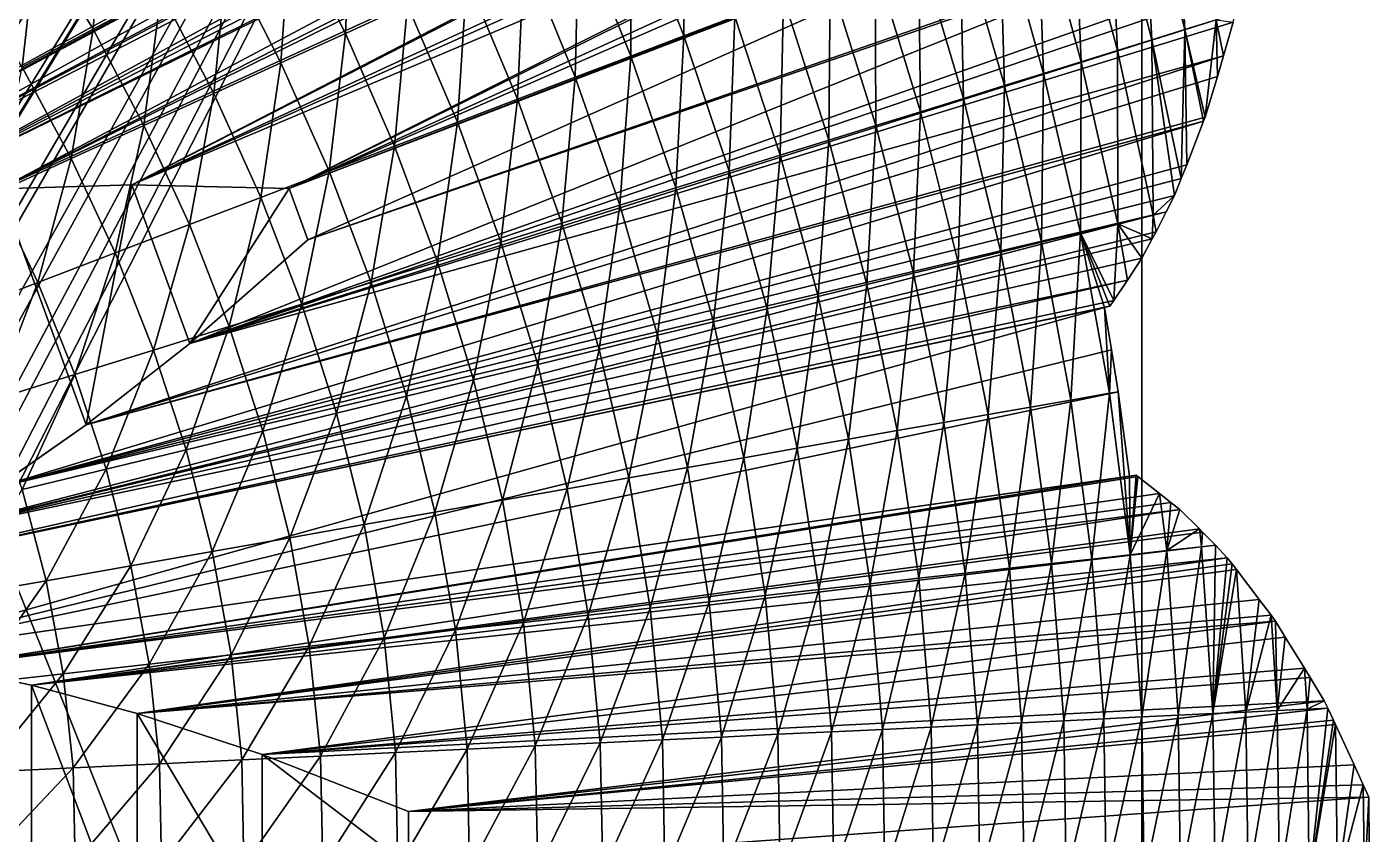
# Model space of a CAD drawing. Header units: inches. Extents: x 62 to 1153, y 3 to 780.
# Drawn here: x 1139.93 to 1153.04, y 747.37 to 755.25 of the extents above; entities that cross this region are included whole.
import ezdxf

# ---------------------------------------------------------------- set-up
doc = ezdxf.new("R2010")
doc.units = ezdxf.units.IN
doc.header["$MEASUREMENT"] = 0
doc.layers.add('ConstLine', color=6, linetype='Continuous')
doc.layers.add('ObjLayer', color=2, linetype='Continuous')

msp = doc.modelspace()

# ---------------------------------------------------------------- linework, layer by layer
at = {"layer": 'ConstLine'}
for points in [[(1130.817, 722.324), (1130.817, 772.324), (1150.817, 722.324)], [(1150.817, 722.324), (1130.817, 772.324), (1150.817, 772.324)], [(1150.817, 772.324, 4), (1131.695, 755.315, 4), (1131.916, 755.199, 4)], [(1150.817, 772.324, 4), (1131.916, 755.199, 4), (1132.255, 755.003, 4)], [(1150.817, 772.324, 4), (1132.255, 755.003, 4), (1132.43, 754.901, 4)], [(1150.817, 772.324, 4), (1132.43, 754.901, 4), (1132.808, 754.661, 4)], [(1150.817, 772.324, 4), (1132.808, 754.661, 4), (1132.935, 754.58, 4)], [(1150.817, 772.324, 4), (1132.935, 754.58, 4), (1133.353, 754.29, 4)], [(1150.817, 772.324, 4), (1133.353, 754.29, 4), (1133.431, 754.236, 4)], [(1150.817, 772.324, 4), (1133.431, 754.236, 4), (1133.892, 753.888, 4)], [(1150.817, 772.324, 4), (1133.892, 753.888, 4), (1133.916, 753.87, 4)], [(1150.817, 772.324, 4), (1133.916, 753.87, 4), (1134.119, 753.704, 4)], [(1150.817, 772.324, 4), (1134.119, 753.704, 4), (1134.384, 753.486, 4)], [(1150.817, 772.324, 4), (1134.384, 753.486, 4), (1134.42, 753.453, 4)], [(1150.817, 772.324, 4), (1134.42, 753.453, 4), (1134.835, 753.083, 4)], [(1150.817, 772.324, 4), (1134.835, 753.083, 4), (1134.937, 752.985, 4)], [(1150.817, 772.324, 4), (1134.937, 752.985, 4), (1135.275, 752.656, 4)], [(1150.817, 772.324, 4), (1135.275, 752.656, 4), (1135.44, 752.482, 4)], [(1150.817, 772.324, 4), (1135.44, 752.482, 4), (1135.702, 752.204, 4)], [(1150.817, 772.324, 4), (1135.702, 752.204, 4), (1135.928, 751.943, 4)], [(1150.817, 772.324, 4), (1135.928, 751.943, 4), (1136.113, 751.724, 4)], [(1150.817, 772.324, 4), (1136.113, 751.724, 4), (1136.395, 751.366, 4)], [(1150.817, 772.324, 4), (1136.395, 751.366, 4), (1136.507, 751.216, 4)], [(1150.817, 772.324, 4), (1136.507, 751.216, 4), (1136.831, 750.749, 4)], [(1150.817, 772.324, 4), (1136.831, 750.749, 4), (1136.878, 750.675, 4)], [(1150.817, 772.324, 4), (1136.878, 750.675, 4), (1137.182, 750.166, 4)], [(1150.817, 772.324, 4), (1137.182, 750.166, 4), (1137.22, 750.102, 4)], [(1150.817, 772.324, 4), (1137.22, 750.102, 4), (1137.226, 750.091, 4)], [(1150.817, 772.324, 4), (1137.226, 750.091, 4), (1137.506, 749.499, 4)], [(1150.817, 772.324, 4), (1137.506, 749.499, 4), (1137.553, 749.392, 4)], [(1150.817, 772.324, 4), (1137.553, 749.392, 4), (1137.739, 748.852, 4)], [(1150.817, 772.324, 4), (1137.739, 748.852, 4), (1137.801, 748.659, 4)], [(1150.817, 772.324, 4), (1137.801, 748.659, 4), (1137.9, 748.157, 4)], [(1150.817, 772.324, 4), (1137.9, 748.157, 4), (1137.948, 747.9, 4)], [(1150.817, 772.324, 4), (1137.948, 747.9, 4), (1137.967, 747.414, 4)], [(1150.817, 772.324, 4), (1137.967, 747.414, 4), (1137.978, 747.129, 4)], [(1150.817, 772.324, 4), (1137.978, 747.129, 4), (1150.817, 722.324, 4)], [(1150.817, 772.324), (1150.817, 722.324, 4), (1150.817, 722.324)], [(1150.817, 722.324, 4), (1150.817, 772.324), (1150.817, 772.324, 4)], [(1148.103, 762.095, 24.252), (1137.625, 755.275, 36.5), (1137.082, 754.584, 36.5)], [(1148.103, 762.095, 24.252), (1137.082, 754.584, 36.5), (1147.974, 761.593, 23.613)], [(1147.974, 761.593, 23.613), (1137.082, 754.584, 36.5), (1147.924, 761.451, 23.412)], [(1147.924, 761.451, 23.412), (1137.082, 754.584, 36.5), (1136.61, 754.049, 36.5)], [(1147.924, 761.451, 23.412), (1136.61, 754.049, 36.5), (1147.754, 760.978, 22.739)], [(1147.702, 760.945, 22.618), (1136.478, 753.966, 36.5), (1136.875, 753.226, 36.5)], [(1136.478, 753.966, 36.5), (1147.702, 760.945, 22.618), (1136.61, 754.049, 36.5)], [(1136.61, 754.049, 36.5), (1147.702, 760.945, 22.618), (1147.754, 760.978, 22.739)], [(1147.716, 760.914, 22.62), (1147.702, 760.945, 22.618), (1136.875, 753.226, 36.5)], [(1148.323, 759.526, 22.748), (1147.716, 760.914, 22.62), (1136.875, 753.226, 36.5)], [(1148.373, 759.411, 22.76), (1148.323, 759.526, 22.748), (1136.875, 753.226, 36.5)], [(1148.386, 759.379, 22.764), (1148.323, 759.526, 22.748), (1136.875, 753.226, 36.5)], [(1148.386, 759.379, 22.764), (1148.373, 759.411, 22.76), (1136.875, 753.226, 36.5)], [(1137.036, 753.312, 36.5), (1148.386, 759.379, 22.764), (1136.875, 753.226, 36.5)], [(1137.036, 753.312, 36.5), (1137.735, 753.452, 36.5), (1148.454, 759.415, 22.922)], [(1137.036, 753.312, 36.5), (1148.454, 759.415, 22.922), (1148.386, 759.379, 22.764)], [(1137.735, 753.452, 36.5), (1148.753, 759.327, 23.45), (1148.454, 759.415, 22.922)], [(1137.735, 753.452, 36.5), (1148.831, 759.303, 23.592), (1148.753, 759.327, 23.45)], [(1137.735, 753.452, 36.5), (1148.998, 759.251, 23.897), (1148.831, 759.303, 23.592)], [(1138.605, 753.577, 36.5), (1148.998, 759.251, 23.897), (1137.735, 753.452, 36.5)], [(1138.605, 753.577, 36.5), (1149.161, 759.18, 24.182), (1148.998, 759.251, 23.897)], [(1138.605, 753.577, 36.5), (1149.337, 759.099, 24.502), (1149.161, 759.18, 24.182)], [(1138.605, 753.577, 36.5), (1149.56, 758.996, 24.907), (1149.337, 759.099, 24.502)], [(1138.605, 753.577, 36.5), (1149.619, 758.968, 25.018), (1149.56, 758.996, 24.907)], [(1138.605, 753.577, 36.5), (1139.669, 753.67, 36.5), (1149.619, 758.968, 25.018)], [(1139.669, 753.67, 36.5), (1149.841, 758.834, 25.417), (1149.619, 758.968, 25.018)], [(1139.669, 753.67, 36.5), (1149.954, 758.765, 25.62), (1149.841, 758.834, 25.417)], [(1139.669, 753.67, 36.5), (1150.302, 758.545, 26.27), (1149.954, 758.765, 25.62)], [(1139.669, 753.67, 36.5), (1140.953, 753.712, 36.5), (1150.302, 758.545, 26.27)], [(1140.953, 753.712, 36.5), (1150.339, 758.517, 26.337), (1150.302, 758.545, 26.27)], [(1140.953, 753.712, 36.5), (1150.698, 758.223, 27.027), (1150.339, 758.517, 26.337)], [(1140.953, 753.712, 36.5), (1150.813, 758.125, 27.256), (1150.698, 758.223, 27.027)], [(1140.953, 753.712, 36.5), (1151.01, 757.958, 27.648), (1150.813, 758.125, 27.256)], [(1140.953, 753.712, 36.5), (1142.488, 753.676, 36.5), (1151.01, 757.958, 27.648)], [(1142.488, 753.676, 36.5), (1151.049, 757.918, 27.724), (1151.01, 757.958, 27.648)], [(1142.488, 753.676, 36.5), (1151.279, 757.683, 28.178), (1151.049, 757.918, 27.724)], [(1142.488, 753.676, 36.5), (1151.394, 757.565, 28.407), (1151.279, 757.683, 28.178)], [(1142.488, 753.676, 36.5), (1151.717, 757.219, 29.075), (1151.394, 757.565, 28.407)], [(1142.488, 753.676, 36.5), (1151.735, 757.2, 29.113), (1151.717, 757.219, 29.075)], [(1151.735, 757.2, 29.113), (1142.488, 753.676, 36.5), (1142.671, 753.175, 36.5)], [(1151.932, 756.389, 29.182), (1151.735, 757.2, 29.113), (1142.671, 753.175, 36.5)], [(1151.137, 756.998, 27.318), (1151.235, 755.228, 26.504), (1150.822, 756.878, 26.43)], [(1151.137, 756.998, 27.318), (1151.543, 755.323, 27.393), (1151.235, 755.228, 26.504)], [(1150.822, 756.878, 26.43), (1150.913, 755.127, 25.615), (1150.495, 756.752, 25.542)], [(1150.822, 756.878, 26.43), (1151.235, 755.228, 26.504), (1150.913, 755.127, 25.615)], [(1150.495, 756.752, 25.542), (1150.577, 755.023, 24.726), (1150.153, 756.622, 24.655)], [(1150.495, 756.752, 25.542), (1150.913, 755.127, 25.615), (1150.577, 755.023, 24.726)], [(1143.095, 756.583, 13.066), (1143.039, 755.19, 12.188), (1142.501, 756.264, 12.195)], [(1143.095, 756.583, 13.066), (1143.644, 755.466, 13.072), (1143.039, 755.19, 12.188)], [(1146.329, 756.693, 17.497), (1146.343, 755.166, 16.647), (1145.834, 756.466, 16.613)], [(1146.329, 756.693, 17.497), (1146.84, 755.356, 17.541), (1146.343, 755.166, 16.647)], [(1150.153, 756.622, 24.655), (1150.225, 754.913, 23.836), (1149.796, 756.486, 23.768)], [(1150.153, 756.622, 24.655), (1150.577, 755.023, 24.726), (1150.225, 754.913, 23.836)], [(1140.676, 756.546, 10.479), (1140.574, 755.232, 9.596), (1140.026, 756.143, 9.63)], [(1141.241, 755.59, 10.459), (1140.574, 755.232, 9.596), (1140.676, 756.546, 10.479)], [(1145.834, 756.466, 16.613), (1145.825, 754.968, 15.752), (1145.319, 756.231, 15.728)], [(1145.834, 756.466, 16.613), (1146.343, 755.166, 16.647), (1145.825, 754.968, 15.752)], [(1149.796, 756.486, 23.768), (1149.857, 754.799, 22.945), (1149.425, 756.344, 22.881)], [(1149.796, 756.486, 23.768), (1150.225, 754.913, 23.836), (1149.857, 754.799, 22.945)], [(1141.518, 752.161, 36.5), (1151.925, 756.353, 29.138), (1142.671, 753.175, 36.5)], [(1141.518, 752.161, 36.5), (1151.814, 755.796, 28.455), (1151.925, 756.353, 29.138)], [(1142.671, 753.175, 36.5), (1151.925, 756.353, 29.138), (1151.932, 756.389, 29.182)], [(1149.425, 756.344, 22.881), (1149.474, 754.68, 22.053), (1149.038, 756.196, 21.994)], [(1149.425, 756.344, 22.881), (1149.857, 754.799, 22.945), (1149.474, 754.68, 22.053)], [(1142.501, 756.264, 12.195), (1142.409, 754.902, 11.305), (1141.883, 755.933, 11.326)], [(1142.501, 756.264, 12.195), (1143.039, 755.19, 12.188), (1142.409, 754.902, 11.305)], [(1145.319, 756.231, 15.728), (1145.284, 754.762, 14.855), (1144.783, 755.986, 14.843)], [(1145.319, 756.231, 15.728), (1145.825, 754.968, 15.752), (1145.284, 754.762, 14.855)], [(1149.038, 756.196, 21.994), (1149.073, 754.555, 21.16), (1148.634, 756.041, 21.106)], [(1149.038, 756.196, 21.994), (1149.474, 754.68, 22.053), (1149.073, 754.555, 21.16)], [(1140.026, 756.143, 9.63), (1139.881, 754.861, 8.735), (1139.353, 755.725, 8.785)], [(1140.574, 755.232, 9.596), (1139.881, 754.861, 8.735), (1140.026, 756.143, 9.63)], [(1141.883, 755.933, 11.326), (1141.753, 754.603, 10.424), (1141.241, 755.59, 10.459)], [(1141.883, 755.933, 11.326), (1142.409, 754.902, 11.305), (1141.753, 754.603, 10.424)], [(1144.783, 755.986, 14.843), (1144.72, 754.546, 13.958), (1144.225, 755.732, 13.957)], [(1144.783, 755.986, 14.843), (1145.284, 754.762, 14.855), (1144.72, 754.546, 13.958)], [(1148.634, 756.041, 21.106), (1148.654, 754.425, 20.264), (1148.213, 755.881, 20.216)], [(1148.634, 756.041, 21.106), (1149.073, 754.555, 21.16), (1148.654, 754.425, 20.264)], [(1141.518, 752.161, 36.5), (1151.783, 755.646, 28.273), (1151.814, 755.796, 28.455)], [(1148.213, 755.881, 20.216), (1148.217, 754.289, 19.367), (1147.774, 755.713, 19.326)], [(1148.213, 755.881, 20.216), (1148.654, 754.425, 20.264), (1148.217, 754.289, 19.367)], [(1144.225, 755.732, 13.957), (1144.132, 754.322, 13.061), (1143.644, 755.466, 13.072)], [(1144.225, 755.732, 13.957), (1144.72, 754.546, 13.958), (1144.132, 754.322, 13.061)], [(1147.774, 755.713, 19.326), (1147.76, 754.147, 18.468), (1147.317, 755.538, 18.434)], [(1147.774, 755.713, 19.326), (1148.217, 754.289, 19.367), (1147.76, 754.147, 18.468)], [(1141.241, 755.59, 10.459), (1141.071, 754.291, 9.546), (1140.574, 755.232, 9.596)], [(1141.241, 755.59, 10.459), (1141.753, 754.603, 10.424), (1141.071, 754.291, 9.546)], [(1141.518, 752.161, 36.5), (1151.728, 755.381, 27.951), (1151.783, 755.646, 28.273)], [(1147.317, 755.538, 18.434), (1147.283, 753.999, 17.566), (1146.84, 755.356, 17.541)], [(1147.317, 755.538, 18.434), (1147.76, 754.147, 18.468), (1147.283, 753.999, 17.566)], [(1143.644, 755.466, 13.072), (1143.519, 754.087, 12.164), (1143.039, 755.19, 12.188)], [(1143.644, 755.466, 13.072), (1144.132, 754.322, 13.061), (1143.519, 754.087, 12.164)], [(1141.518, 752.161, 36.5), (1151.709, 755.298, 27.853), (1151.728, 755.381, 27.951)], [(1141.518, 752.161, 36.5), (1151.614, 754.971, 27.405), (1151.709, 755.298, 27.853)], [(1146.84, 755.356, 17.541), (1146.785, 753.844, 16.663), (1146.343, 755.166, 16.647)], [(1146.84, 755.356, 17.541), (1147.283, 753.999, 17.566), (1146.785, 753.844, 16.663)], [(1151.543, 755.323, 27.393), (1151.433, 754.37, 26.59), (1151.235, 755.228, 26.504)], [(1151.543, 755.323, 27.393), (1151.554, 754.768, 27.128), (1151.433, 754.37, 26.59)], [(1151.543, 755.323, 27.393), (1151.614, 754.971, 27.405), (1151.554, 754.768, 27.128)], [(1151.543, 755.323, 27.393), (1151.709, 755.298, 27.853), (1151.614, 754.971, 27.405)], [(1140.574, 755.232, 9.596), (1140.361, 753.967, 8.671), (1139.881, 754.861, 8.735)], [(1141.071, 754.291, 9.546), (1140.361, 753.967, 8.671), (1140.574, 755.232, 9.596)], [(1143.039, 755.19, 12.188), (1142.879, 753.843, 11.267), (1142.409, 754.902, 11.305)], [(1143.039, 755.19, 12.188), (1143.519, 754.087, 12.164), (1142.879, 753.843, 11.267)], [(1146.343, 755.166, 16.647), (1146.265, 753.682, 15.758), (1145.825, 754.968, 15.752)], [(1146.343, 755.166, 16.647), (1146.785, 753.844, 16.663), (1146.265, 753.682, 15.758)], [(1151.235, 755.228, 26.504), (1151.201, 753.771, 25.66), (1150.913, 755.127, 25.615)], [(1151.235, 755.228, 26.504), (1151.254, 753.905, 25.866), (1151.201, 753.771, 25.66)], [(1151.235, 755.228, 26.504), (1151.419, 754.334, 26.534), (1151.254, 753.905, 25.866)], [(1151.235, 755.228, 26.504), (1151.433, 754.37, 26.59), (1151.419, 754.334, 26.534)], [(1150.577, 755.023, 24.726), (1150.58, 753.331, 23.885), (1150.225, 754.913, 23.836)], [(1150.913, 755.127, 25.615), (1150.928, 753.415, 24.778), (1150.577, 755.023, 24.726)], [(1150.577, 755.023, 24.726), (1150.928, 753.415, 24.778), (1150.58, 753.331, 23.885)], [(1150.913, 755.127, 25.615), (1151.134, 753.605, 25.405), (1150.928, 753.415, 24.778)], [(1150.913, 755.127, 25.615), (1151.201, 753.771, 25.66), (1151.134, 753.605, 25.405)], [(1140.507, 751.367, 36.5), (1151.614, 754.971, 27.405), (1141.518, 752.161, 36.5)], [(1140.507, 751.367, 36.5), (1151.554, 754.768, 27.128), (1151.614, 754.971, 27.405)], [(1142.409, 754.902, 11.305), (1142.212, 753.588, 10.373), (1141.753, 754.603, 10.424)], [(1142.409, 754.902, 11.305), (1142.879, 753.843, 11.267), (1142.212, 753.588, 10.373)], [(1145.825, 754.968, 15.752), (1145.72, 753.513, 14.851), (1145.284, 754.762, 14.855)], [(1145.825, 754.968, 15.752), (1146.265, 753.682, 15.758), (1145.72, 753.513, 14.851)], [(1150.225, 754.913, 23.836), (1150.217, 753.243, 22.991), (1149.857, 754.799, 22.945)], [(1150.225, 754.913, 23.836), (1150.58, 753.331, 23.885), (1150.217, 753.243, 22.991)], [(1140.361, 753.967, 8.671), (1139.621, 753.629, 7.802), (1139.881, 754.861, 8.735)], [(1140.507, 751.367, 36.5), (1151.433, 754.37, 26.59), (1151.554, 754.768, 27.128)], [(1145.284, 754.762, 14.855), (1145.152, 753.336, 13.943), (1144.72, 754.546, 13.958)], [(1145.284, 754.762, 14.855), (1145.72, 753.513, 14.851), (1145.152, 753.336, 13.943)], [(1149.857, 754.799, 22.945), (1149.837, 753.151, 22.094), (1149.474, 754.68, 22.053)], [(1149.857, 754.799, 22.945), (1150.217, 753.243, 22.991), (1149.837, 753.151, 22.094)], [(1149.474, 754.68, 22.053), (1149.439, 753.054, 21.196), (1149.073, 754.555, 21.16)], [(1149.474, 754.68, 22.053), (1149.837, 753.151, 22.094), (1149.439, 753.054, 21.196)], [(1141.753, 754.603, 10.424), (1141.516, 753.322, 9.481), (1141.071, 754.291, 9.546)], [(1141.753, 754.603, 10.424), (1142.212, 753.588, 10.373), (1141.516, 753.322, 9.481)], [(1144.72, 754.546, 13.958), (1144.558, 753.151, 13.034), (1144.132, 754.322, 13.061)], [(1144.72, 754.546, 13.958), (1145.152, 753.336, 13.943), (1144.558, 753.151, 13.034)], [(1149.073, 754.555, 21.16), (1149.023, 752.953, 20.294), (1148.654, 754.425, 20.264)], [(1149.073, 754.555, 21.16), (1149.439, 753.054, 21.196), (1149.023, 752.953, 20.294)], [(1140.507, 751.367, 36.5), (1151.419, 754.334, 26.534), (1151.433, 754.37, 26.59)], [(1148.654, 754.425, 20.264), (1148.587, 752.847, 19.391), (1148.217, 754.289, 19.367)], [(1148.654, 754.425, 20.264), (1149.023, 752.953, 20.294), (1148.587, 752.847, 19.391)], [(1139.633, 750.755, 36.5), (1151.419, 754.334, 26.534), (1140.507, 751.367, 36.5)], [(1139.633, 750.755, 36.5), (1151.254, 753.905, 25.866), (1151.419, 754.334, 26.534)], [(1141.071, 754.291, 9.546), (1140.79, 753.045, 8.594), (1140.361, 753.967, 8.671)], [(1141.071, 754.291, 9.546), (1141.516, 753.322, 9.481), (1140.79, 753.045, 8.594)], [(1144.132, 754.322, 13.061), (1143.938, 752.959, 12.125), (1143.519, 754.087, 12.164)], [(1144.132, 754.322, 13.061), (1144.558, 753.151, 13.034), (1143.938, 752.959, 12.125)], [(1148.217, 754.289, 19.367), (1148.132, 752.737, 18.484), (1147.76, 754.147, 18.468)], [(1148.217, 754.289, 19.367), (1148.587, 752.847, 19.391), (1148.132, 752.737, 18.484)], [(1147.76, 754.147, 18.468), (1147.655, 752.621, 17.575), (1147.283, 753.999, 17.566)], [(1147.76, 754.147, 18.468), (1148.132, 752.737, 18.484), (1147.655, 752.621, 17.575)], [(1140.361, 753.967, 8.671), (1140.034, 752.756, 7.711), (1139.621, 753.629, 7.802)], [(1140.79, 753.045, 8.594), (1140.034, 752.756, 7.711), (1140.361, 753.967, 8.671)], [(1143.519, 754.087, 12.164), (1143.289, 752.757, 11.217), (1142.879, 753.843, 11.267)], [(1143.519, 754.087, 12.164), (1143.938, 752.959, 12.125), (1143.289, 752.757, 11.217)], [(1147.283, 753.999, 17.566), (1147.156, 752.5, 16.663), (1146.785, 753.844, 16.663)], [(1147.283, 753.999, 17.566), (1147.655, 752.621, 17.575), (1147.156, 752.5, 16.663)], [(1139.633, 750.755, 36.5), (1151.201, 753.771, 25.66), (1151.254, 753.905, 25.866)], [(1142.879, 753.843, 11.267), (1142.612, 752.546, 10.31), (1142.212, 753.588, 10.373)], [(1142.879, 753.843, 11.267), (1143.289, 752.757, 11.217), (1142.612, 752.546, 10.31)], [(1146.785, 753.844, 16.663), (1146.634, 752.374, 15.749), (1146.265, 753.682, 15.758)], [(1146.785, 753.844, 16.663), (1147.156, 752.5, 16.663), (1146.634, 752.374, 15.749)], [(1139.633, 750.755, 36.5), (1151.134, 753.605, 25.405), (1151.201, 753.771, 25.66)], [(1139.669, 753.67, 36.5), (1140.507, 751.367, 36.5), (1140.953, 753.712, 36.5)], [(1140.953, 753.712, 36.5), (1140.507, 751.367, 36.5), (1141.518, 752.161, 36.5)], [(1140.953, 753.712, 36.5), (1141.518, 752.161, 36.5), (1142.488, 753.676, 36.5)], [(1140.034, 752.756, 7.711), (1139.246, 752.455, 6.835), (1139.621, 753.629, 7.802)], [(1139.669, 753.67, 36.5), (1139.633, 750.755, 36.5), (1140.507, 751.367, 36.5)], [(1139.633, 750.755, 36.5), (1151.055, 753.446, 25.121), (1151.134, 753.605, 25.405)], [(1142.212, 753.588, 10.373), (1141.905, 752.326, 9.406), (1141.516, 753.322, 9.481)], [(1142.488, 753.676, 36.5), (1141.518, 752.161, 36.5), (1142.671, 753.175, 36.5)], [(1142.212, 753.588, 10.373), (1142.612, 752.546, 10.31), (1141.905, 752.326, 9.406)], [(1146.265, 753.682, 15.758), (1146.088, 752.241, 14.833), (1145.72, 753.513, 14.851)], [(1146.265, 753.682, 15.758), (1146.634, 752.374, 15.749), (1146.088, 752.241, 14.833)], [(1151.134, 753.605, 25.405), (1151.055, 753.446, 25.121), (1150.928, 753.415, 24.778)], [(1138.886, 750.291, 36.5), (1151.055, 753.446, 25.121), (1139.633, 750.755, 36.5)], [(1138.886, 750.291, 36.5), (1150.955, 753.253, 24.781), (1151.055, 753.446, 25.121)], [(1145.72, 753.513, 14.851), (1145.516, 752.102, 13.915), (1145.152, 753.336, 13.943)], [(1145.72, 753.513, 14.851), (1146.088, 752.241, 14.833), (1145.516, 752.102, 13.915)], [(1151.055, 753.446, 25.121), (1150.955, 753.253, 24.781), (1150.928, 753.415, 24.778)], [(1141.516, 753.322, 9.481), (1141.166, 752.097, 8.506), (1140.79, 753.045, 8.594)], [(1141.516, 753.322, 9.481), (1141.905, 752.326, 9.406), (1141.166, 752.097, 8.506)], [(1145.152, 753.336, 13.943), (1144.917, 751.957, 12.996), (1144.558, 753.151, 13.034)], [(1145.152, 753.336, 13.943), (1145.516, 752.102, 13.915), (1144.917, 751.957, 12.996)], [(1150.58, 753.331, 23.885), (1150.544, 752.581, 23.493), (1150.217, 753.243, 22.991)], [(1150.58, 753.331, 23.885), (1150.677, 752.78, 23.896), (1150.544, 752.581, 23.493)], [(1150.928, 753.415, 24.778), (1150.918, 753.183, 24.658), (1150.58, 753.331, 23.885)], [(1150.58, 753.331, 23.885), (1150.817, 752.993, 24.329), (1150.677, 752.78, 23.896)], [(1150.58, 753.331, 23.885), (1150.918, 753.183, 24.658), (1150.817, 752.993, 24.329)], [(1150.928, 753.415, 24.778), (1150.955, 753.253, 24.781), (1150.918, 753.183, 24.658)], [(1138.886, 750.291, 36.5), (1150.918, 753.183, 24.658), (1150.955, 753.253, 24.781)], [(1138.886, 750.291, 36.5), (1150.817, 752.993, 24.329), (1150.918, 753.183, 24.658)], [(1150.217, 753.243, 22.991), (1150.123, 751.609, 22.119), (1149.837, 753.151, 22.094)], [(1150.217, 753.243, 22.991), (1150.5, 751.675, 23.02), (1150.123, 751.609, 22.119)], [(1150.217, 753.243, 22.991), (1150.453, 752.512, 23.249), (1150.5, 751.675, 23.02)], [(1150.217, 753.243, 22.991), (1150.505, 752.524, 23.378), (1150.453, 752.512, 23.249)], [(1150.217, 753.243, 22.991), (1150.544, 752.581, 23.493), (1150.505, 752.524, 23.378)], [(1140.79, 753.045, 8.594), (1140.395, 751.857, 7.611), (1140.034, 752.756, 7.711)], [(1140.79, 753.045, 8.594), (1141.166, 752.097, 8.506), (1140.395, 751.857, 7.611)], [(1144.558, 753.151, 13.034), (1144.291, 751.805, 12.076), (1143.938, 752.959, 12.125)], [(1144.558, 753.151, 13.034), (1144.917, 751.957, 12.996), (1144.291, 751.805, 12.076)], [(1149.439, 753.054, 21.196), (1149.314, 751.466, 20.31), (1149.023, 752.953, 20.294)], [(1149.439, 753.054, 21.196), (1149.728, 751.539, 21.216), (1149.314, 751.466, 20.31)], [(1149.837, 753.151, 22.094), (1149.728, 751.539, 21.216), (1149.439, 753.054, 21.196)], [(1149.837, 753.151, 22.094), (1150.123, 751.609, 22.119), (1149.728, 751.539, 21.216)], [(1138.886, 750.291, 36.5), (1150.677, 752.78, 23.896), (1150.817, 752.993, 24.329)], [(1143.938, 752.959, 12.125), (1143.636, 751.646, 11.157), (1143.289, 752.757, 11.217)], [(1143.938, 752.959, 12.125), (1144.291, 751.805, 12.076), (1143.636, 751.646, 11.157)], [(1149.023, 752.953, 20.294), (1148.881, 751.39, 19.401), (1148.587, 752.847, 19.391)], [(1149.023, 752.953, 20.294), (1149.314, 751.466, 20.31), (1148.881, 751.39, 19.401)], [(1148.587, 752.847, 19.391), (1148.426, 751.31, 18.488), (1148.132, 752.737, 18.484)], [(1148.587, 752.847, 19.391), (1148.881, 751.39, 19.401), (1148.426, 751.31, 18.488)], [(1138.26, 749.949, 36.5), (1150.677, 752.78, 23.896), (1138.886, 750.291, 36.5)], [(1138.26, 749.949, 36.5), (1150.544, 752.581, 23.493), (1150.677, 752.78, 23.896)], [(1140.034, 752.756, 7.711), (1139.591, 751.607, 6.724), (1139.246, 752.455, 6.835)], [(1140.395, 751.857, 7.611), (1139.591, 751.607, 6.724), (1140.034, 752.756, 7.711)], [(1143.289, 752.757, 11.217), (1142.951, 751.48, 10.239), (1142.612, 752.546, 10.31)], [(1143.289, 752.757, 11.217), (1143.636, 751.646, 11.157), (1142.951, 751.48, 10.239)], [(1148.132, 752.737, 18.484), (1147.95, 751.226, 17.572), (1147.655, 752.621, 17.575)], [(1148.132, 752.737, 18.484), (1148.426, 751.31, 18.488), (1147.95, 751.226, 17.572)], [(1138.26, 749.949, 36.5), (1150.505, 752.524, 23.378), (1150.544, 752.581, 23.493)], [(1138.26, 749.949, 36.5), (1150.453, 752.512, 23.249), (1150.505, 752.524, 23.378)], [(1142.612, 752.546, 10.31), (1142.234, 751.306, 9.324), (1141.905, 752.326, 9.406)], [(1142.612, 752.546, 10.31), (1142.951, 751.48, 10.239), (1142.234, 751.306, 9.324)], [(1147.655, 752.621, 17.575), (1147.451, 751.138, 16.653), (1147.156, 752.5, 16.663)], [(1147.655, 752.621, 17.575), (1147.95, 751.226, 17.572), (1147.451, 751.138, 16.653)], [(1150.453, 752.512, 23.249), (1138.107, 749.917, 36.5), (1138.227, 749.085, 36.5)], [(1138.107, 749.917, 36.5), (1150.453, 752.512, 23.249), (1138.26, 749.949, 36.5)], [(1150.453, 752.512, 23.249), (1138.227, 749.085, 36.5), (1150.521, 752.098, 23.241)], [(1147.156, 752.5, 16.663), (1146.928, 751.045, 15.732), (1146.634, 752.374, 15.749)], [(1147.156, 752.5, 16.663), (1147.451, 751.138, 16.653), (1146.928, 751.045, 15.732)], [(1150.453, 752.512, 23.249), (1150.521, 752.098, 23.241), (1150.5, 751.675, 23.02)], [(1141.905, 752.326, 9.406), (1141.484, 751.124, 8.414), (1141.166, 752.097, 8.506)], [(1141.905, 752.326, 9.406), (1142.234, 751.306, 9.324), (1141.484, 751.124, 8.414)], [(1146.634, 752.374, 15.749), (1146.38, 750.949, 14.807), (1146.088, 752.241, 14.833)], [(1146.634, 752.374, 15.749), (1146.928, 751.045, 15.732), (1146.38, 750.949, 14.807)], [(1146.088, 752.241, 14.833), (1145.806, 750.848, 13.881), (1145.516, 752.102, 13.915)], [(1146.088, 752.241, 14.833), (1146.38, 750.949, 14.807), (1145.806, 750.848, 13.881)], [(1150.521, 752.098, 23.241), (1138.227, 749.085, 36.5), (1150.586, 751.69, 23.234)], [(1141.166, 752.097, 8.506), (1140.701, 750.934, 7.509), (1140.395, 751.857, 7.611)], [(1141.166, 752.097, 8.506), (1141.484, 751.124, 8.414), (1140.701, 750.934, 7.509)], [(1145.516, 752.102, 13.915), (1145.204, 750.741, 12.953), (1144.917, 751.957, 12.996)], [(1145.516, 752.102, 13.915), (1145.806, 750.848, 13.881), (1145.204, 750.741, 12.953)], [(1150.521, 752.098, 23.241), (1150.586, 751.69, 23.234), (1150.5, 751.675, 23.02)], [(1144.917, 751.957, 12.996), (1144.574, 750.63, 12.024), (1144.291, 751.805, 12.076)], [(1144.917, 751.957, 12.996), (1145.204, 750.741, 12.953), (1144.574, 750.63, 12.024)], [(1140.395, 751.857, 7.611), (1139.883, 750.736, 6.611), (1139.591, 751.607, 6.724)], [(1140.701, 750.934, 7.509), (1139.883, 750.736, 6.611), (1140.395, 751.857, 7.611)], [(1144.291, 751.805, 12.076), (1143.913, 750.514, 11.096), (1143.636, 751.646, 11.157)], [(1144.291, 751.805, 12.076), (1144.574, 750.63, 12.024), (1143.913, 750.514, 11.096)], [(1150.586, 751.69, 23.234), (1138.227, 749.085, 36.5), (1150.694, 750.865, 23.247)], [(1143.636, 751.646, 11.157), (1143.221, 750.392, 10.169), (1142.951, 751.48, 10.239)], [(1143.636, 751.646, 11.157), (1143.913, 750.514, 11.096), (1143.221, 750.392, 10.169)], [(1150.123, 751.609, 22.119), (1149.935, 750.012, 21.226), (1149.728, 751.539, 21.216)], [(1150.123, 751.609, 22.119), (1150.328, 750.056, 22.133), (1149.935, 750.012, 21.226)], [(1150.5, 751.675, 23.02), (1150.328, 750.056, 22.133), (1150.123, 751.609, 22.119)], [(1150.5, 751.675, 23.02), (1150.702, 750.098, 23.036), (1150.328, 750.056, 22.133)], [(1150.586, 751.69, 23.234), (1150.702, 750.098, 23.036), (1150.5, 751.675, 23.02)], [(1150.586, 751.69, 23.234), (1150.694, 750.865, 23.247), (1150.702, 750.098, 23.036)], [(1142.951, 751.48, 10.239), (1142.497, 750.264, 9.245), (1142.234, 751.306, 9.324)], [(1142.951, 751.48, 10.239), (1143.221, 750.392, 10.169), (1142.497, 750.264, 9.245)], [(1149.728, 751.539, 21.216), (1149.523, 749.966, 20.316), (1149.314, 751.466, 20.31)], [(1149.728, 751.539, 21.216), (1149.935, 750.012, 21.226), (1149.523, 749.966, 20.316)], [(1148.881, 751.39, 19.401), (1148.637, 749.868, 18.485), (1148.426, 751.31, 18.488)], [(1148.881, 751.39, 19.401), (1149.091, 749.918, 19.402), (1148.637, 749.868, 18.485)], [(1149.314, 751.466, 20.31), (1149.091, 749.918, 19.402), (1148.881, 751.39, 19.401)], [(1149.314, 751.466, 20.31), (1149.523, 749.966, 20.316), (1149.091, 749.918, 19.402)], [(1142.234, 751.306, 9.324), (1141.739, 750.13, 8.325), (1141.484, 751.124, 8.414)], [(1142.234, 751.306, 9.324), (1142.497, 750.264, 9.245), (1141.739, 750.13, 8.325)], [(1147.95, 751.226, 17.572), (1147.663, 749.759, 16.639), (1147.451, 751.138, 16.653)], [(1147.95, 751.226, 17.572), (1148.162, 749.815, 17.564), (1147.663, 749.759, 16.639)], [(1148.426, 751.31, 18.488), (1148.162, 749.815, 17.564), (1147.95, 751.226, 17.572)], [(1148.426, 751.31, 18.488), (1148.637, 749.868, 18.485), (1148.162, 749.815, 17.564)], [(1141.484, 751.124, 8.414), (1140.945, 749.991, 7.412), (1140.701, 750.934, 7.509)], [(1141.484, 751.124, 8.414), (1141.739, 750.13, 8.325), (1140.945, 749.991, 7.412)], [(1147.451, 751.138, 16.653), (1147.139, 749.701, 15.712), (1146.928, 751.045, 15.732)], [(1147.451, 751.138, 16.653), (1147.663, 749.759, 16.639), (1147.139, 749.701, 15.712)], [(1146.38, 750.949, 14.807), (1146.014, 749.575, 13.849), (1145.806, 750.848, 13.881)], [(1146.38, 750.949, 14.807), (1146.59, 749.639, 14.781), (1146.014, 749.575, 13.849)], [(1146.928, 751.045, 15.732), (1146.59, 749.639, 14.781), (1146.38, 750.949, 14.807)], [(1146.928, 751.045, 15.732), (1147.139, 749.701, 15.712), (1146.59, 749.639, 14.781)], [(1138.227, 749.085, 36.5), (1138.407, 749.111, 36.5), (1150.694, 750.865, 23.247)], [(1138.407, 749.111, 36.5), (1139.113, 749.004, 36.5), (1150.761, 750.875, 23.414)], [(1138.407, 749.111, 36.5), (1150.761, 750.875, 23.414), (1150.694, 750.865, 23.247)], [(1139.113, 749.004, 36.5), (1150.776, 750.863, 23.447), (1150.761, 750.875, 23.414)], [(1139.113, 749.004, 36.5), (1150.99, 750.696, 23.93), (1150.776, 750.863, 23.447)], [(1140.701, 750.934, 7.509), (1140.116, 749.844, 6.506), (1139.883, 750.736, 6.611)], [(1140.701, 750.934, 7.509), (1140.945, 749.991, 7.412), (1140.116, 749.844, 6.506)], [(1145.806, 750.848, 13.881), (1145.41, 749.508, 12.914), (1145.204, 750.741, 12.953)], [(1145.806, 750.848, 13.881), (1146.014, 749.575, 13.849), (1145.41, 749.508, 12.914)], [(1150.761, 750.875, 23.414), (1150.702, 750.098, 23.036), (1150.694, 750.865, 23.247)], [(1150.761, 750.875, 23.414), (1150.776, 750.863, 23.447), (1150.702, 750.098, 23.036)], [(1150.776, 750.863, 23.447), (1150.99, 750.696, 23.93), (1150.702, 750.098, 23.036)], [(1139.113, 749.004, 36.5), (1151.1, 750.609, 24.185), (1150.99, 750.696, 23.93)], [(1140.116, 749.844, 6.506), (1139.25, 749.692, 5.611), (1139.883, 750.736, 6.611)], [(1145.204, 750.741, 12.953), (1144.777, 749.437, 11.979), (1144.574, 750.63, 12.024)], [(1145.204, 750.741, 12.953), (1145.41, 749.508, 12.914), (1144.777, 749.437, 11.979)], [(1150.99, 750.696, 23.93), (1151.059, 750.138, 23.937), (1150.702, 750.098, 23.036)], [(1150.99, 750.696, 23.93), (1151.1, 750.609, 24.185), (1151.059, 750.138, 23.937)], [(1139.113, 749.004, 36.5), (1151.187, 750.538, 24.391), (1151.1, 750.609, 24.185)], [(1144.574, 750.63, 12.024), (1144.113, 749.363, 11.044), (1143.913, 750.514, 11.096)], [(1144.574, 750.63, 12.024), (1144.777, 749.437, 11.979), (1144.113, 749.363, 11.044)], [(1151.1, 750.609, 24.185), (1151.187, 750.538, 24.391), (1151.059, 750.138, 23.937)], [(1139.113, 749.004, 36.5), (1139.973, 748.824, 36.5), (1151.187, 750.538, 24.391)], [(1139.973, 748.824, 36.5), (1151.378, 750.35, 24.832), (1151.187, 750.538, 24.391)], [(1143.913, 750.514, 11.096), (1143.416, 749.285, 10.11), (1143.221, 750.392, 10.169)], [(1143.913, 750.514, 11.096), (1144.113, 749.363, 11.044), (1143.416, 749.285, 10.11)], [(1151.187, 750.538, 24.391), (1151.378, 750.35, 24.832), (1151.059, 750.138, 23.937)], [(1139.973, 748.824, 36.5), (1151.41, 750.318, 24.908), (1151.378, 750.35, 24.832)], [(1139.973, 748.824, 36.5), (1151.535, 750.191, 25.209), (1151.41, 750.318, 24.908)], [(1143.221, 750.392, 10.169), (1142.686, 749.204, 9.179), (1142.497, 750.264, 9.245)], [(1143.221, 750.392, 10.169), (1143.416, 749.285, 10.11), (1142.686, 749.204, 9.179)], [(1151.378, 750.35, 24.832), (1151.399, 750.176, 24.834), (1151.059, 750.138, 23.937)], [(1151.378, 750.35, 24.832), (1151.41, 750.318, 24.908), (1151.399, 750.176, 24.834)], [(1151.41, 750.318, 24.908), (1151.535, 750.191, 25.209), (1151.399, 750.176, 24.834)], [(1139.973, 748.824, 36.5), (1151.65, 750.068, 25.504), (1151.535, 750.191, 25.209)], [(1142.497, 750.264, 9.245), (1141.922, 749.119, 8.253), (1141.739, 750.13, 8.325)], [(1142.497, 750.264, 9.245), (1142.686, 749.204, 9.179), (1141.922, 749.119, 8.253)], [(1151.399, 750.176, 24.834), (1151.172, 748.53, 23.946), (1151.059, 750.138, 23.937)], [(1151.399, 750.176, 24.834), (1151.51, 748.546, 24.845), (1151.172, 748.53, 23.946)], [(1151.535, 750.191, 25.209), (1151.51, 748.546, 24.845), (1151.399, 750.176, 24.834)], [(1151.535, 750.191, 25.209), (1151.65, 750.068, 25.504), (1151.51, 748.546, 24.845)], [(1139.973, 748.824, 36.5), (1141.005, 748.547, 36.5), (1151.65, 750.068, 25.504)], [(1141.739, 750.13, 8.325), (1141.122, 749.029, 7.333), (1140.945, 749.991, 7.412)], [(1141.005, 748.547, 36.5), (1151.697, 750.008, 25.622), (1151.65, 750.068, 25.504)], [(1141.739, 750.13, 8.325), (1141.922, 749.119, 8.253), (1141.122, 749.029, 7.333)], [(1150.328, 750.056, 22.133), (1150.053, 748.477, 21.229), (1149.935, 750.012, 21.226)], [(1150.328, 750.056, 22.133), (1150.444, 748.495, 22.138), (1150.053, 748.477, 21.229)], [(1150.702, 750.098, 23.036), (1150.444, 748.495, 22.138), (1150.328, 750.056, 22.133)], [(1150.702, 750.098, 23.036), (1150.817, 748.513, 23.044), (1150.444, 748.495, 22.138)], [(1151.059, 750.138, 23.937), (1150.817, 748.513, 23.044), (1150.702, 750.098, 23.036)], [(1151.059, 750.138, 23.937), (1151.172, 748.53, 23.946), (1150.817, 748.513, 23.044)], [(1151.65, 750.068, 25.504), (1151.697, 750.008, 25.622), (1151.51, 748.546, 24.845)], [(1140.945, 749.991, 7.412), (1140.284, 748.936, 6.421), (1140.116, 749.844, 6.506)], [(1140.945, 749.991, 7.412), (1141.122, 749.029, 7.333), (1140.284, 748.936, 6.421)], [(1141.005, 748.547, 36.5), (1151.74, 749.953, 25.732), (1151.697, 750.008, 25.622)], [(1141.005, 748.547, 36.5), (1151.962, 749.661, 26.317), (1151.74, 749.953, 25.732)], [(1149.091, 749.918, 19.402), (1148.758, 748.415, 18.48), (1148.637, 749.868, 18.485)], [(1149.091, 749.918, 19.402), (1149.21, 748.436, 19.4), (1148.758, 748.415, 18.48)], [(1149.523, 749.966, 20.316), (1149.21, 748.436, 19.4), (1149.091, 749.918, 19.402)], [(1149.523, 749.966, 20.316), (1149.642, 748.457, 20.317), (1149.21, 748.436, 19.4)], [(1149.935, 750.012, 21.226), (1149.642, 748.457, 20.317), (1149.523, 749.966, 20.316)], [(1149.935, 750.012, 21.226), (1150.053, 748.477, 21.229), (1149.642, 748.457, 20.317)], [(1151.697, 750.008, 25.622), (1151.74, 749.953, 25.732), (1151.51, 748.546, 24.845)], [(1151.74, 749.953, 25.732), (1151.832, 748.561, 25.742), (1151.51, 748.546, 24.845)], [(1151.74, 749.953, 25.732), (1151.962, 749.661, 26.317), (1151.832, 748.561, 25.742)], [(1140.116, 749.844, 6.506), (1139.409, 748.838, 5.52), (1139.25, 749.692, 5.611)], [(1140.284, 748.936, 6.421), (1139.409, 748.838, 5.52), (1140.116, 749.844, 6.506)], [(1148.162, 749.815, 17.564), (1147.784, 748.368, 16.629), (1147.663, 749.759, 16.639)], [(1148.162, 749.815, 17.564), (1148.282, 748.392, 17.556), (1147.784, 748.368, 16.629)], [(1148.637, 749.868, 18.485), (1148.282, 748.392, 17.556), (1148.162, 749.815, 17.564)], [(1148.637, 749.868, 18.485), (1148.758, 748.415, 18.48), (1148.282, 748.392, 17.556)], [(1141.005, 748.547, 36.5), (1152.079, 749.506, 26.629), (1151.962, 749.661, 26.317)], [(1146.59, 749.639, 14.781), (1146.134, 748.29, 13.827), (1146.014, 749.575, 13.849)], [(1146.59, 749.639, 14.781), (1146.711, 748.317, 14.763), (1146.134, 748.29, 13.827)], [(1147.139, 749.701, 15.712), (1146.711, 748.317, 14.763), (1146.59, 749.639, 14.781)], [(1147.139, 749.701, 15.712), (1147.26, 748.344, 15.697), (1146.711, 748.317, 14.763)], [(1147.663, 749.759, 16.639), (1147.26, 748.344, 15.697), (1147.139, 749.701, 15.712)], [(1147.663, 749.759, 16.639), (1147.784, 748.368, 16.629), (1147.26, 748.344, 15.697)], [(1151.962, 749.661, 26.317), (1152.079, 749.506, 26.629), (1151.832, 748.561, 25.742)], [(1141.005, 748.547, 36.5), (1152.121, 749.448, 26.746), (1152.079, 749.506, 26.629)], [(1145.41, 749.508, 12.914), (1144.893, 748.231, 11.949), (1144.777, 749.437, 11.979)], [(1145.41, 749.508, 12.914), (1145.528, 748.261, 12.888), (1144.893, 748.231, 11.949)], [(1146.014, 749.575, 13.849), (1145.528, 748.261, 12.888), (1145.41, 749.508, 12.914)], [(1146.014, 749.575, 13.849), (1146.134, 748.29, 13.827), (1145.528, 748.261, 12.888)], [(1152.079, 749.506, 26.629), (1152.138, 748.576, 26.636), (1151.832, 748.561, 25.742)], [(1152.079, 749.506, 26.629), (1152.121, 749.448, 26.746), (1152.138, 748.576, 26.636)], [(1141.005, 748.547, 36.5), (1142.225, 748.147, 36.5), (1152.121, 749.448, 26.746)], [(1142.225, 748.147, 36.5), (1152.217, 749.294, 27.008), (1152.121, 749.448, 26.746)], [(1144.777, 749.437, 11.979), (1144.227, 748.199, 11.01), (1144.113, 749.363, 11.044)], [(1144.777, 749.437, 11.979), (1144.893, 748.231, 11.949), (1144.227, 748.199, 11.01)], [(1152.121, 749.448, 26.746), (1152.217, 749.294, 27.008), (1152.138, 748.576, 26.636)], [(1142.225, 748.147, 36.5), (1152.405, 748.991, 27.526), (1152.217, 749.294, 27.008)], [(1143.416, 749.285, 10.11), (1142.795, 748.131, 9.137), (1142.686, 749.204, 9.179)], [(1143.416, 749.285, 10.11), (1143.528, 748.166, 10.072), (1142.795, 748.131, 9.137)], [(1144.113, 749.363, 11.044), (1143.528, 748.166, 10.072), (1143.416, 749.285, 10.11)], [(1144.113, 749.363, 11.044), (1144.227, 748.199, 11.01), (1143.528, 748.166, 10.072)], [(1152.217, 749.294, 27.008), (1152.405, 748.991, 27.526), (1152.138, 748.576, 26.636)], [(1141.922, 749.119, 8.253), (1141.223, 748.056, 7.283), (1141.122, 749.029, 7.333)], [(1141.922, 749.119, 8.253), (1142.027, 748.094, 8.207), (1141.223, 748.056, 7.283)], [(1142.686, 749.204, 9.179), (1142.027, 748.094, 8.207), (1141.922, 749.119, 8.253)], [(1142.686, 749.204, 9.179), (1142.795, 748.131, 9.137), (1142.027, 748.094, 8.207)], [(1139.113, 749.004, 36.5), (1139.113, 745.64, 36.5), (1139.973, 745.82, 36.5)], [(1139.113, 749.004, 36.5), (1139.973, 745.82, 36.5), (1139.973, 748.824, 36.5)], [(1141.122, 749.029, 7.333), (1140.381, 748.016, 6.368), (1140.284, 748.936, 6.421)], [(1141.122, 749.029, 7.333), (1141.223, 748.056, 7.283), (1140.381, 748.016, 6.368)], [(1142.225, 748.147, 36.5), (1152.461, 748.898, 27.687), (1152.405, 748.991, 27.526)], [(1152.405, 748.991, 27.526), (1152.43, 748.59, 27.529), (1152.138, 748.576, 26.636)], [(1152.405, 748.991, 27.526), (1152.461, 748.898, 27.687), (1152.43, 748.59, 27.529)], [(1140.284, 748.936, 6.421), (1139.5, 747.974, 5.465), (1139.409, 748.838, 5.52)], [(1140.284, 748.936, 6.421), (1140.381, 748.016, 6.368), (1139.5, 747.974, 5.465)], [(1142.225, 748.147, 36.5), (1152.596, 748.671, 28.079), (1152.461, 748.898, 27.687)], [(1152.461, 748.898, 27.687), (1152.596, 748.671, 28.079), (1152.43, 748.59, 27.529)], [(1139.973, 748.824, 36.5), (1139.973, 745.82, 36.5), (1141.005, 746.096, 36.5)], [(1139.973, 748.824, 36.5), (1141.005, 746.096, 36.5), (1141.005, 748.547, 36.5)], [(1142.225, 748.147, 36.5), (1143.656, 747.589, 36.5), (1152.596, 748.671, 28.079)], [(1143.656, 747.589, 36.5), (1152.633, 748.599, 28.184), (1152.596, 748.671, 28.079)], [(1143.656, 747.589, 36.5), (1152.688, 748.483, 28.359), (1152.633, 748.599, 28.184)], [(1152.43, 748.59, 27.529), (1152.16, 746.904, 26.639), (1152.138, 748.576, 26.636)], [(1152.43, 748.59, 27.529), (1152.451, 746.899, 27.532), (1152.16, 746.904, 26.639)], [(1152.596, 748.671, 28.079), (1152.633, 748.599, 28.184), (1152.43, 748.59, 27.529)], [(1152.633, 748.599, 28.184), (1152.451, 746.899, 27.532), (1152.43, 748.59, 27.529)], [(1152.633, 748.599, 28.184), (1152.688, 748.483, 28.359), (1152.451, 746.899, 27.532)], [(1141.005, 748.547, 36.5), (1141.005, 746.096, 36.5), (1142.225, 746.496, 36.5)], [(1141.005, 748.547, 36.5), (1142.225, 746.496, 36.5), (1142.225, 748.147, 36.5)], [(1143.656, 747.589, 36.5), (1152.708, 748.441, 28.421), (1152.688, 748.483, 28.359)], [(1149.642, 748.457, 20.317), (1149.235, 746.95, 19.4), (1149.21, 748.436, 19.4)], [(1149.642, 748.457, 20.317), (1149.666, 746.943, 20.317), (1149.235, 746.95, 19.4)], [(1150.053, 748.477, 21.229), (1149.666, 746.943, 20.317), (1149.642, 748.457, 20.317)], [(1150.053, 748.477, 21.229), (1150.077, 746.937, 21.23), (1149.666, 746.943, 20.317)], [(1150.444, 748.495, 22.138), (1150.077, 746.937, 21.23), (1150.053, 748.477, 21.229)], [(1150.444, 748.495, 22.138), (1150.468, 746.93, 22.139), (1150.077, 746.937, 21.23)], [(1150.817, 748.513, 23.044), (1150.468, 746.93, 22.139), (1150.444, 748.495, 22.138)], [(1150.817, 748.513, 23.044), (1150.84, 746.925, 23.045), (1150.468, 746.93, 22.139)], [(1151.172, 748.53, 23.946), (1150.84, 746.925, 23.045), (1150.817, 748.513, 23.044)], [(1151.172, 748.53, 23.946), (1151.195, 746.919, 23.947), (1150.84, 746.925, 23.045)], [(1151.51, 748.546, 24.845), (1151.195, 746.919, 23.947), (1151.172, 748.53, 23.946)], [(1151.51, 748.546, 24.845), (1151.533, 746.914, 24.847), (1151.195, 746.919, 23.947)], [(1151.832, 748.561, 25.742), (1151.533, 746.914, 24.847), (1151.51, 748.546, 24.845)], [(1151.832, 748.561, 25.742), (1151.854, 746.908, 25.744), (1151.533, 746.914, 24.847)], [(1152.138, 748.576, 26.636), (1151.854, 746.908, 25.744), (1151.832, 748.561, 25.742)], [(1152.138, 748.576, 26.636), (1152.16, 746.904, 26.639), (1151.854, 746.908, 25.744)], [(1152.688, 748.483, 28.359), (1152.708, 748.441, 28.421), (1152.451, 746.899, 27.532)], [(1143.656, 747.589, 36.5), (1152.889, 748.046, 29.019), (1152.708, 748.441, 28.421)], [(1147.26, 748.344, 15.697), (1146.735, 746.99, 14.759), (1146.711, 748.317, 14.763)], [(1147.26, 748.344, 15.697), (1147.285, 746.981, 15.694), (1146.735, 746.99, 14.759)], [(1147.784, 748.368, 16.629), (1147.285, 746.981, 15.694), (1147.26, 748.344, 15.697)], [(1147.784, 748.368, 16.629), (1147.808, 746.973, 16.626), (1147.285, 746.981, 15.694)], [(1148.282, 748.392, 17.556), (1147.808, 746.973, 16.626), (1147.784, 748.368, 16.629)], [(1148.282, 748.392, 17.556), (1148.307, 746.965, 17.554), (1147.808, 746.973, 16.626)], [(1148.758, 748.415, 18.48), (1148.307, 746.965, 17.554), (1148.282, 748.392, 17.556)], [(1148.758, 748.415, 18.48), (1148.782, 746.957, 18.479), (1148.307, 746.965, 17.554)], [(1149.21, 748.436, 19.4), (1148.782, 746.957, 18.479), (1148.758, 748.415, 18.48)], [(1149.21, 748.436, 19.4), (1149.235, 746.95, 19.4), (1148.782, 746.957, 18.479)], [(1152.708, 748.441, 28.421), (1152.727, 746.895, 28.424), (1152.451, 746.899, 27.532)], [(1152.708, 748.441, 28.421), (1152.889, 748.046, 29.019), (1152.727, 746.895, 28.424)], [(1144.227, 748.199, 11.01), (1143.551, 747.04, 10.064), (1143.528, 748.166, 10.072)], [(1144.227, 748.199, 11.01), (1144.25, 747.029, 11.003), (1143.551, 747.04, 10.064)], [(1144.893, 748.231, 11.949), (1144.25, 747.029, 11.003), (1144.227, 748.199, 11.01)], [(1144.893, 748.231, 11.949), (1144.917, 747.019, 11.943), (1144.25, 747.029, 11.003)], [(1145.528, 748.261, 12.888), (1144.917, 747.019, 11.943), (1144.893, 748.231, 11.949)], [(1145.528, 748.261, 12.888), (1145.552, 747.008, 12.883), (1144.917, 747.019, 11.943)], [(1146.134, 748.29, 13.827), (1145.552, 747.008, 12.883), (1145.528, 748.261, 12.888)], [(1146.134, 748.29, 13.827), (1146.158, 746.999, 13.822), (1145.552, 747.008, 12.883)], [(1146.711, 748.317, 14.763), (1146.158, 746.999, 13.822), (1146.134, 748.29, 13.827)], [(1146.711, 748.317, 14.763), (1146.735, 746.99, 14.759), (1146.158, 746.999, 13.822)], [(1142.027, 748.094, 8.207), (1141.243, 747.077, 7.273), (1141.223, 748.056, 7.283)], [(1142.027, 748.094, 8.207), (1142.048, 747.064, 8.197), (1141.243, 747.077, 7.273)], [(1142.795, 748.131, 9.137), (1142.048, 747.064, 8.197), (1142.027, 748.094, 8.207)], [(1142.795, 748.131, 9.137), (1142.817, 747.052, 9.128), (1142.048, 747.064, 8.197)], [(1142.225, 748.147, 36.5), (1142.225, 746.496, 36.5), (1143.656, 747.055, 36.5)], [(1142.225, 748.147, 36.5), (1143.656, 747.055, 36.5), (1143.656, 747.589, 36.5)], [(1143.528, 748.166, 10.072), (1142.817, 747.052, 9.128), (1142.795, 748.131, 9.137)], [(1143.528, 748.166, 10.072), (1143.551, 747.04, 10.064), (1142.817, 747.052, 9.128)], [(1140.381, 748.016, 6.368), (1139.519, 747.104, 5.453), (1139.5, 747.974, 5.465)], [(1140.381, 748.016, 6.368), (1140.4, 747.09, 6.357), (1139.519, 747.104, 5.453)], [(1141.223, 748.056, 7.283), (1140.4, 747.09, 6.357), (1140.381, 748.016, 6.368)], [(1141.223, 748.056, 7.283), (1141.243, 747.077, 7.273), (1140.4, 747.09, 6.357)], [(1143.656, 747.589, 36.5), (1152.978, 747.852, 29.313), (1152.889, 748.046, 29.019)], [(1152.889, 748.046, 29.019), (1152.978, 747.852, 29.313), (1152.727, 746.895, 28.424)], [(1143.656, 747.589, 36.5), (1153.032, 747.729, 29.5), (1152.978, 747.852, 29.313)], [(1152.978, 747.852, 29.313), (1152.989, 746.89, 29.315), (1152.727, 746.895, 28.424)], [(1152.978, 747.852, 29.313), (1153.032, 747.729, 29.5), (1152.989, 746.89, 29.315)], [(1153.036, 747.246, 29.497), (1153.032, 747.729, 29.5), (1143.656, 747.055, 36.5)], [(1153.032, 747.729, 29.5), (1143.656, 747.589, 36.5), (1143.656, 747.055, 36.5)], [(1153.032, 747.729, 29.5), (1153.036, 747.246, 29.497), (1152.989, 746.89, 29.315)]]:
    msp.add_3dface(points, dxfattribs=at)
at = {"layer": 'ObjLayer'}
for p, q in [((1150.817, 772.324), (1150.817, 722.324)), ((1150.817, 772.324, 4), (1150.817, 722.324, 4)), ((1136.875, 753.226, 36.5), (1148.386, 759.379, 22.764)), ((1151.735, 757.2, 29.113), (1142.488, 753.676, 36.5)), ((1142.671, 753.175, 36.5), (1151.925, 756.353, 29.138)), ((1151.614, 754.971, 27.405), (1151.709, 755.298, 27.853)), ((1151.554, 754.768, 27.128), (1151.614, 754.971, 27.405)), ((1151.433, 754.37, 26.59), (1151.554, 754.768, 27.128)), ((1151.419, 754.334, 26.534), (1151.433, 754.37, 26.59)), ((1151.254, 753.905, 25.866), (1151.419, 754.334, 26.534)), ((1151.201, 753.771, 25.66), (1151.254, 753.905, 25.866)), ((1139.669, 753.67, 36.5), (1140.953, 753.712, 36.5)), ((1140.953, 753.712, 36.5), (1142.488, 753.676, 36.5)), ((1151.134, 753.605, 25.405), (1151.201, 753.771, 25.66)), ((1142.488, 753.676, 36.5), (1142.671, 753.175, 36.5)), ((1151.055, 753.446, 25.121), (1151.134, 753.605, 25.405)), ((1150.955, 753.253, 24.781), (1151.055, 753.446, 25.121)), ((1142.671, 753.175, 36.5), (1141.518, 752.161, 36.5)), ((1150.817, 752.993, 24.329), (1150.918, 753.183, 24.658)), ((1150.918, 753.183, 24.658), (1150.955, 753.253, 24.781)), ((1150.677, 752.78, 23.896), (1150.817, 752.993, 24.329)), ((1150.544, 752.581, 23.493), (1150.677, 752.78, 23.896)), ((1138.107, 749.917, 36.5), (1150.505, 752.524, 23.378)), ((1150.453, 752.512, 23.249), (1150.505, 752.524, 23.378)), ((1150.505, 752.524, 23.378), (1150.544, 752.581, 23.493)), ((1150.521, 752.098, 23.241), (1150.453, 752.512, 23.249)), ((1141.518, 752.161, 36.5), (1140.507, 751.367, 36.5)), ((1150.586, 751.69, 23.234), (1150.521, 752.098, 23.241)), ((1150.694, 750.865, 23.247), (1150.586, 751.69, 23.234)), ((1140.507, 751.367, 36.5), (1139.633, 750.755, 36.5)), ((1150.694, 750.865, 23.247), (1138.227, 749.085, 36.5)), ((1150.761, 750.875, 23.414), (1150.694, 750.865, 23.247)), ((1150.776, 750.863, 23.447), (1150.761, 750.875, 23.414)), ((1150.99, 750.696, 23.93), (1150.776, 750.863, 23.447)), ((1151.1, 750.609, 24.185), (1150.99, 750.696, 23.93)), ((1151.187, 750.538, 24.391), (1151.1, 750.609, 24.185)), ((1151.378, 750.35, 24.832), (1151.187, 750.538, 24.391)), ((1151.41, 750.318, 24.908), (1151.378, 750.35, 24.832)), ((1151.535, 750.191, 25.209), (1151.41, 750.318, 24.908)), ((1151.65, 750.068, 25.504), (1151.535, 750.191, 25.209)), ((1151.697, 750.008, 25.622), (1151.65, 750.068, 25.504)), ((1151.74, 749.953, 25.732), (1151.697, 750.008, 25.622)), ((1151.962, 749.661, 26.317), (1151.74, 749.953, 25.732)), ((1152.079, 749.506, 26.629), (1151.962, 749.661, 26.317)), ((1152.121, 749.448, 26.746), (1152.079, 749.506, 26.629)), ((1152.217, 749.294, 27.008), (1152.121, 749.448, 26.746)), ((1152.405, 748.991, 27.526), (1152.217, 749.294, 27.008)), ((1139.113, 749.004, 36.5), (1139.973, 748.824, 36.5)), ((1152.461, 748.898, 27.687), (1152.405, 748.991, 27.526)), ((1152.596, 748.671, 28.079), (1152.461, 748.898, 27.687)), ((1139.973, 748.824, 36.5), (1141.005, 748.547, 36.5)), ((1152.633, 748.599, 28.184), (1152.596, 748.671, 28.079)), ((1152.688, 748.483, 28.359), (1152.633, 748.599, 28.184)), ((1141.005, 748.547, 36.5), (1142.225, 748.147, 36.5)), ((1152.708, 748.441, 28.421), (1152.688, 748.483, 28.359)), ((1152.889, 748.046, 29.019), (1152.708, 748.441, 28.421)), ((1142.225, 748.147, 36.5), (1143.656, 747.589, 36.5)), ((1152.978, 747.852, 29.313), (1152.889, 748.046, 29.019)), ((1153.032, 747.729, 29.5), (1152.978, 747.852, 29.313)), ((1143.656, 747.589, 36.5), (1153.032, 747.729, 29.5)), ((1153.036, 747.246, 29.497), (1153.032, 747.729, 29.5)), ((1143.656, 747.589, 36.5), (1143.656, 747.055, 36.5))]:
    msp.add_line(p, q, dxfattribs=at)

doc.saveas('drawing.dxf')
